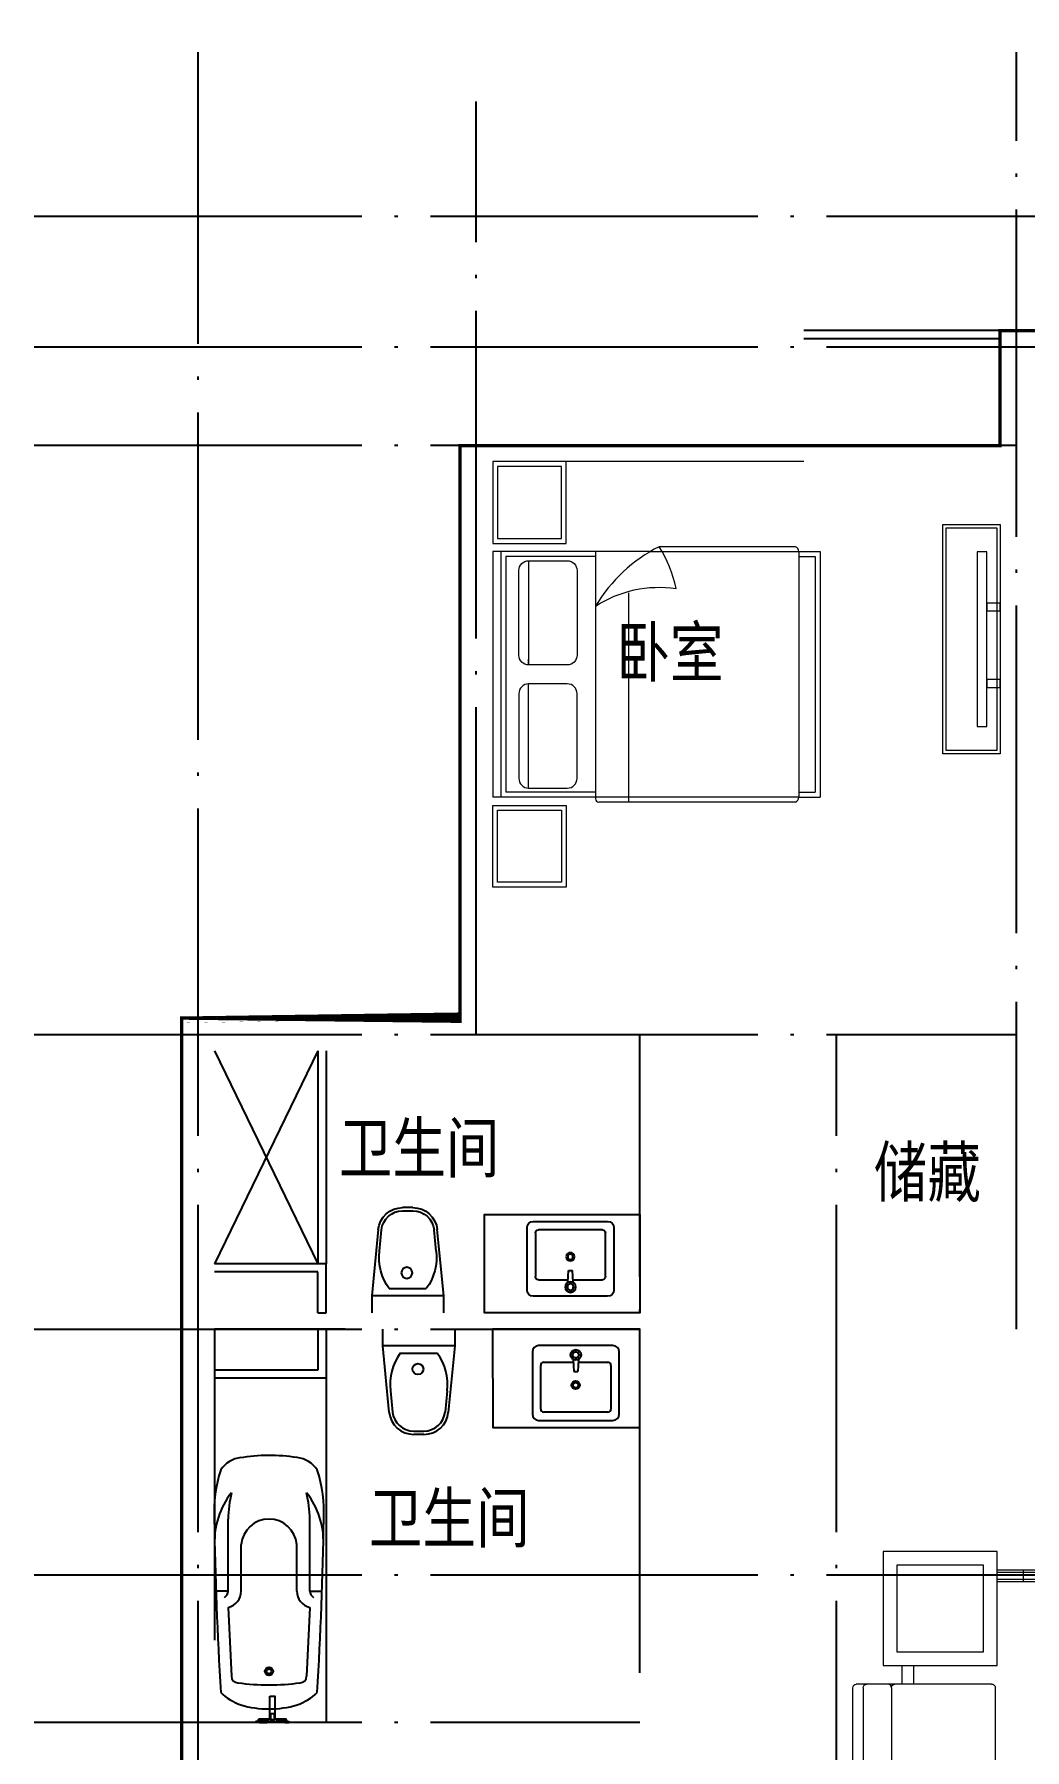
# Model space of a CAD drawing. Extents: x 164940 to 3842273, y 640355 to 1124023.
# Drawn here: x 3794027 to 3800077, y 1099688 to 1110167 of the extents above; entities that cross this region are included whole.
import ezdxf

# ---------------------------------------------------------------- set-up
doc = ezdxf.new("R2010")
doc.units = 0
doc.header["$LTSCALE"] = 1000
doc.header["$MEASUREMENT"] = 0
doc.linetypes.add('DASH', pattern=[0.35, 0.25, -0.1])
doc.linetypes.add('DOTE', pattern=[2.4200000000000004, 2, -0.2, 0.02, -0.2])
for name, color, linetype in [('-厨卫', 154, 'Continuous'), ('-文字', 7, 'Continuous'), ('-管井', 228, 'Continuous'), ('-阳台栏杆', 152, 'Continuous'), ('13fix', 154, 'Continuous'), ('DOTE', 1, 'DOTE')]:
    doc.layers.add(name, color=color, linetype=linetype)
doc.layers.add('-家具', color=33, linetype='Continuous', lineweight=9)
doc.layers.add('看线', color=5, linetype='Continuous', lineweight=0)
doc.layers.add('-面积-户', color=174, linetype='DASH', plot=False)
doc.styles.add('-黑体', font='SIMHEI.TTF', dxfattribs={"width": 0.8})

# ---------------------------------------------------------------- blocks, each defined once
blk = doc.blocks.new('x6')
at = {"color": 0}
for p, q in [((227.1291524255648, 0), (-227.1291524246335, 0)), ((-265.229152424261, -38.09999999997672), (-265.229152424261, -419.0999999999767)), ((-195.3791524246335, -101.5999999999767), (-15.59883185569197, -101.5999999999767)), ((-18.80374188814312, -56.60799438098911), (-32.26827924326062, -56.60799438098911)), ((-13.27133092004806, -43.28686512657441), (-22.77435069065541, -33.74818694696296)), ((-13.10795861016959, -70.08991301618516), (-22.49373077228665, -79.74398196034599)), ((-16.48222255054861, -84.34926661441568), (-12.69999999925494, -158.2079943810822)), ((9.313225746154785e-10, -37.80425249191467), (9.313225746154785e-10, -24.33971513737924)), ((9.313225746154785e-10, -75.41173627017997), (9.313225746154785e-10, -88.8762736247154)), ((16.48222255147994, -84.34926661441568), (12.70000000111759, -158.2079943810822)), ((22.49299382977188, -33.47129033843521), (13.10722166765481, -43.12535928259604)), ((22.77435069251806, -79.46780181513168), (13.2713309219107, -69.92912363552023)), ((15.59883185662329, -101.5999999999767), (195.3791524255648, -101.5999999999767)), ((18.80374189000577, -56.60799438098911), (32.26827924419194, -56.60799438098911)), ((265.2291524251923, -419.0999999999767), (265.2291524251923, -38.09999999997672)), ((-214.4291524244472, -387.3499999999767), (-214.4291524244472, -120.6500000000233)), ((-12.69999999925494, -158.2079943810822), (12.70000000111759, -158.2079943810822)), ((214.4291524253786, -120.6500000000233), (214.4291524253786, -387.3499999999767)), ((195.3791524255648, -406.4000000000233), (-195.3791524246335, -406.4000000000233)), ((-227.1291524246335, -457.2000000000698), (227.1291524255648, -457.2000000000698))]:
    blk.add_line(p, q, dxfattribs=at)
for centre, radius in [((9.313225746154785e-10, -56.60799438098911), 32.26827924368117), ((9.313225746154785e-10, -56.60799438098911), 18.80374188911082), ((-0.9688588986173272, -241.2999999999302), 25.4), ((-0.9688588986173272, -241.2999999999302), 15.95985148249019)]:
    blk.add_circle(centre, radius, dxfattribs=at)
for centre, radius, start, end in [((-227.1291524246335, -38.09999999997672), 38.09999999999999, 90, 180), ((227.1291524255648, -38.09999999997672), 38.09999999999999, 0, 90), ((-195.3791524246335, -120.6500000000233), 19.05, 90, 180), ((195.3791524255648, -120.6500000000233), 19.05, 0, 90), ((-227.1291524246335, -419.0999999999767), 38.09999999999999, 180, 270), ((-195.3791524246335, -387.3499999999767), 19.05, 180, 270), ((195.3791524255648, -387.3499999999767), 19.05, 270, 0), ((227.1291524255648, -419.0999999999767), 38.09999999999999, 270, 0)]:
    blk.add_arc(centre, radius, start, end, dxfattribs=at)
blk = doc.blocks.new('A$C29F122FD')
for p, q in [((250.0002241525799, 50.0000435388647), (250.0002241525799, 682.5081933829933)), ((300.0002241525799, 4.371977411210537e-05), (300.0002241525799, 682.5081932118628)), ((0.0002241386100649834, 50.00004371977411), (250.0002241386101, 50.00004371977411)), ((0.0002241386100649834, 50.00004371977411), (0.0002241386100649834, 4.371977411210537e-05)), ((0.0002241386100649834, 4.371977411210537e-05), (300.0002241525799, 4.371977411210537e-05))]:
    blk.add_line(p, q)
blk = doc.blocks.new('dfawfsadfasdf')
at = {"ltscale": 20}
for p, q in [((1971.825158281717, 3929.343125873944), (510.6965290360386, 3930.100784420269)), ((440.3485021339729, 3047.646075791679), (440.3485021339729, 3859.752757518785)), ((2042.173185182502, 3046.807319416199), (2042.173185182502, 3858.99509897246)), ((614.1586085146992, 3059.382550630718), (1868.389713156503, 3057.92058025999)), ((2198.788059757208, 3046.541655378183), (3017.443041448132, 3046.541655378183)), ((463.2050214139745, 3024.736209804658), (568.3516333620064, 3024.613647678168)), ((1914.063289715094, 3024.073424527654), (2019.263319195481, 3023.950800136197)), ((2175.90485157771, 2918.458346249536), (2175.90485157771, 3023.658447198803)), ((3081.283875861554, 3011.719382061856), (3081.283875861554, 718.7545617399737)), ((2210.727042951155, 2218.512577279937), (2210.727042951155, 2872.745347459335)), ((727.783146969392, 2487.136307340581), (1750.216743273893, 2487.136307340581)), ((727.783146969392, 1052.04701741715), (727.783146969392, 2487.136307340581)), ((1750.216743273893, 2487.136307340581), (1750.216743273893, 1052.04701741715)), ((2210.727042951155, 718.5142042031512), (2210.727042951155, 2172.746160921175)), ((1750.216743273893, 1052.04701741715), (727.783146969392, 1052.04701741715)), ((2233.610251130536, 695.6309960237704), (2996.284868770745, 695.6309960240033)), ((2996.971735786996, 695.7023996065836), (3060.812570200418, 695.7023996065836))]:
    blk.add_line(p, q, dxfattribs=at)
for p, q in [((476.0979407549603, 3843.045160271693), (475.2113416795619, 3082.427735565463)), ((499.3398337853141, 3866.232933454216), (569.0009151283884, 3866.151734354207)), ((569.0009151283884, 3866.151734354207), (1871.905380170443, 3864.633028816897)), ((592.1886883107945, 3842.90984132397), (591.3020892349305, 3082.29241661774)), ((1242.214493189007, 3865.367015891476), (1241.274160835659, 3058.651565445354)), ((1869.089765747543, 3864.636310783448), (1915.429269863642, 3865.610593854915)), ((1892.188575542998, 3843.45119904168), (1891.299579143641, 3080.777099539991)), ((1892.188575542532, 3843.45119904168), (1891.299579143175, 3080.777099539991)), ((1892.187376833521, 3842.422820672393), (1891.300777853117, 3081.805477909278)), ((1915.429269863758, 3865.610593855148), (1985.090351206716, 3865.529394754907)), ((2008.278124389122, 3842.28750172467), (2007.391525408719, 3081.670158961555)), ((592.0154661412816, 3694.301745396107), (1892.014154664008, 3693.81472474453)), ((591.9491499993019, 3637.408822261961), (1891.947838522028, 3636.921801610384)), ((0, 3393.988251128932), (0, 0)), ((440.3485021339729, 3393.9882511287), (0, 3393.988251128932)), ((440.3485021339729, 3369.476360505447), (0, 3369.476360505447)), ((44.20337356778327, 2825.048583563184), (44.20337356778327, 3393.988251128932)), ((74.10646730440203, 3323.640224227449), (74.10646730440203, 3393.988251128932)), ((115.9855270691914, 3323.640224227449), (115.9855270691914, 3393.988251128932)), ((157.8645868339809, 3323.640224227449), (157.8645868339809, 3393.988251128932)), ((208.2408496163553, 3323.640224227449), (208.2408496163553, 3393.988251128932)), ((250.1199093811447, 3327.597300740425), (250.1199093811447, 3393.988251128932)), ((291.9989691458177, 3323.640224227449), (291.9989691458177, 3393.988251128932)), ((2040.696709515876, 3427.597300740657), (2042.173185182502, 3427.597300740657)), ((2283.376395095023, 3393.988251128932), (2042.173185182502, 3393.988251128932)), ((2177.640124010155, 3327.597300740657), (2177.640124010155, 3393.988251128932)), ((70.34802690148354, 3323.640224227449), (70.34802690148354, 70.34802690148354)), ((440.3485021339729, 3323.640224227449), (70.34802690148354, 3323.640224227449)), ((86.08243333257269, 3323.640224227449), (86.08243333257269, 3327.597300740425)), ((440.3485021339729, 3327.597300740657), (127.9614930973621, 3327.597300740657)), ((2283.376395287924, 3323.640224227449), (2042.173185182502, 3323.640224227449)), ((70.34802690148354, 3243.839181211079), (0, 3243.839181211079)), ((70.34802690148354, 3201.960121446289), (0, 3201.960121446289)), ((70.34802690148354, 3160.0810616815), (0, 3160.0810616815)), ((2709.473834474338, 3148.641570956213), (2709.473834474338, 3046.541655378185)), ((2779.821861375822, 3148.641570956213), (2779.821861375822, 3046.541655378185)), ((70.34802690148354, 3118.20200191671), (0, 3118.20200191671)), ((498.0678609592142, 3059.517869578442), (568.3922232477926, 3059.435897337738)), ((1984.481659421697, 3058.813639681553), (1914.157297133002, 3058.895611922257)), ((70.34802690148354, 2992.564822622342), (0, 2992.564822622342)), ((70.34802690148354, 2950.685762857553), (0, 2950.685762857553)), ((2210.727124894271, 2988.836173882475), (2210.727124894271, 2918.511763818096)), ((2994.228192570503, 3011.719382061856), (2233.610333073651, 3011.719382061856)), ((3017.443041448481, 2918.843404516345), (3017.443041448132, 2988.504533184227)), ((70.34802690148354, 2908.806703092763), (0, 2908.806703092763)), ((70.34802690148354, 2866.927643327974), (0, 2866.927643327974)), ((2994.228192570503, 2895.628555638716), (2233.610333073651, 2895.628555638716)), ((2845.61999568413, 718.7545617399737), (2845.61999568413, 2872.504989922745)), ((3017.443041448132, 2218.752934816526), (3017.443041448132, 2872.413706761086)), ((70.34802690148354, 2741.290464033606), (0, 2741.290464033606)), ((70.34802690148354, 2699.411404268816), (0, 2699.411404268816)), ((70.34802690148354, 2657.532344504027), (0, 2657.532344504027)), ((70.34802690148354, 2615.653284739237), (0, 2615.653284739237)), ((70.34802690148354, 2490.016105444869), (0, 2490.016105444869)), ((70.34802690148354, 2448.13704568008), (0, 2448.13704568008)), ((44.20337356778327, 1619.951149208238), (44.20337356778327, 2490.016105444869)), ((760.7587845794624, 2454.160669730511), (1717.241105663823, 2454.160669730511)), ((760.7587845794624, 1085.02265502722), (760.7587845794624, 2454.160669730511)), ((1717.241105663823, 2454.160669730511), (1717.241105663823, 1085.02265502722)), ((70.34802690148354, 2356.25798591529), (0, 2356.25798591529)), ((70.34802690148354, 2314.378926150501), (0, 2314.378926150501)), ((70.34802690148354, 2188.741746856133), (0, 2188.741746856133)), ((2996.284868763178, 2195.629369100556), (2233.610251130536, 2195.629369100556)), ((3017.443041448132, 1418.753748278134), (3017.443041448132, 2172.505803384352)), ((70.34802690148354, 1937.467388267396), (0, 1937.467388267396)), ((70.34802690148354, 1895.588328502607), (0, 1895.588328502607)), ((70.34802690148354, 1853.709268737817), (0, 1853.709268737817)), ((70.34802690148354, 1811.830208973028), (0, 1811.830208973028)), ((70.34802690148354, 1536.19302967866), (0, 1536.19302967866)), ((70.34802690148354, 1494.31396991387), (0, 1494.31396991387)), ((70.34802690148354, 1452.434910149081), (0, 1452.434910149081)), ((70.34802690148354, 1410.555850384291), (0, 1410.555850384291)), ((2996.284868763178, 1395.63018256193), (2233.610251130536, 1395.63018256193)), ((3017.443041448132, 718.7545617399737), (3017.443041448132, 1372.50661684596)), ((70.34802690148354, 1284.918671089923), (0, 1284.918671089923)), ((44.20337356778327, 564.8537148532923), (44.20337356778327, 1284.918671089923)), ((70.34802690148354, 1243.039611325134), (0, 1243.039611325134)), ((1717.241105663823, 1085.02265502722), (760.7587845794624, 1085.02265502722)), ((70.34802690148354, 732.36995391245), (0, 732.36995391245)), ((70.34802690148354, 690.4908941476606), (0, 690.4908941476606)), ((70.34802690148354, 648.6118343828712), (0, 648.6118343828712)), ((2709.473834474367, 695.6309960239123), (2709.473834474367, 581.8323728455362)), ((2779.821861375793, 695.6309960239414), (2779.821861375793, 581.8323728455362)), ((70.34802690148354, 606.7327746180817), (0, 606.7327746180817)), ((70.34802690148354, 481.0955953237135), (0, 481.0955953237135)), ((70.34802690148354, 439.2165355589241), (0, 439.2165355589241)), ((70.34802690148354, 397.3374757941347), (0, 397.3374757941347)), ((70.34802690148354, 355.4584160293452), (0, 355.4584160293452)), ((70.34802690148354, 179.821236734977), (0, 179.821236734977)), ((70.34802690148354, 137.9421769701876), (0, 137.9421769701876)), ((44.20337356778327, 0), (44.20337356778327, 179.821236734977)), ((70.34802690148354, 96.06311720539816), (0, 96.06311720539816)), ((2198.758500899508, 54.18405744060874), (0, 54.18405744060874)), ((0, 0), (2198.758500899508, 3.637978807091713e-12)), ((70.34802690148354, 70.34802690148354), (2198.758500899508, 70.34802690148717)), ((86.08243333257269, 0), (86.08243333257269, 12.30499767558649)), ((122.1533035893226, 0), (122.1533035893226, 70.34802690148354)), ((2198.758500899508, 12.30499767581932), (127.9614930973621, 12.30499767581932)), ((170.9876222417224, 12.30499767558649), (170.9876222417224, 70.34802690148354)), ((212.8666820063954, 0), (212.8666820063954, 70.34802690148354)), ((254.7457417711848, 0), (254.7457417711848, 70.34802690148354)), ((296.6248015359743, 12.30499767558649), (296.6248015359743, 70.34802690148354)), ((374.148868446704, 0), (374.148868446704, 70.34802690148354)), ((421.735242040013, 0), (421.735242040013, 70.34802690148354)), ((470.5695606924128, 12.30499767558649), (470.5695606924128, 70.34802690148354)), ((512.4486204570858, 0), (512.4486204570858, 70.34802690148354)), ((554.3276802218752, 0), (554.3276802218752, 70.34802690148354)), ((596.2067399866646, 12.30499767558649), (596.2067399866646, 70.34802690148354)), ((673.7308068973944, 0), (673.7308068973944, 70.34802690148354)), ((766.8614212615648, 0), (766.8614212615648, 70.34802690148354)), ((815.6957399139646, 12.30499767558649), (815.6957399139646, 70.34802690148354)), ((857.5747996786376, 0), (857.5747996786376, 70.34802690148354)), ((899.4538594434271, 0), (899.4538594434271, 70.34802690148354)), ((941.3329192082165, 12.30499767558649), (941.3329192082165, 70.34802690148354)), ((1018.856986118946, 0), (1018.856986118946, 70.34802690148354)), ((1173.510259898962, 0), (1173.510259898962, 70.34802690148354)), ((1222.344578551361, 12.30499767558649), (1222.344578551361, 70.34802690148354)), ((1264.223638316034, 0), (1264.223638316034, 70.34802690148354)), ((1306.102698080824, 0), (1306.102698080824, 70.34802690148354)), ((1347.981757845613, 12.30499767558649), (1347.981757845613, 70.34802690148354)), ((1425.505824756343, 0), (1425.505824756343, 70.34802690148354)), ((1605.257094249246, 0), (1605.257094249246, 70.34802690148354)), ((1654.091412901646, 12.30499767558649), (1654.091412901646, 70.34802690148354)), ((1695.970472666319, 0), (1695.970472666319, 70.34802690148354)), ((1737.849532431108, 0), (1737.849532431108, 70.34802690148354)), ((1779.728592195897, 12.30499767558649), (1779.728592195897, 70.34802690148354)), ((1789.074048502953, 0), (1789.074048502953, 70.34802690148354)), ((1837.908367155353, 12.30499767558649), (1837.908367155353, 70.34802690148354)), ((1857.252659106627, 0), (1857.252659106627, 70.34802690148354)), ((1879.787426920026, 0), (1879.787426920026, 70.34802690148354)), ((1921.666486684815, 0), (1921.666486684815, 70.34802690148354)), ((1963.545546449604, 12.30499767558649), (1963.545546449604, 70.34802690148354)), ((2041.069613360334, 0), (2041.069613360334, 70.34802690148354))]:
    blk.add_line(p, q)
for points in [[(2895.203967180394, 3148.641570956293), (2198.758500899508, 3148.641570956293), (2198.758500899508, 3845.087037237194), (2895.203967180394, 3845.087037237194)], [(2895.203967180394, 581.8323728455362), (2198.758500899508, 581.8323728455362), (2198.758500899508, -114.6130934353641), (2895.203967180394, -114.6130934353641)]]:
    blk.add_lwpolyline(points, close=True, dxfattribs=at)
for points in [[(2811.630511226685, 3232.215026910002), (2282.331956853217, 3232.215026910002), (2282.331956853217, 3761.513581283485), (2811.630511226685, 3761.513581283485)], [(2811.630511226685, 498.2589168918275), (2282.331956853217, 498.2589168918275), (2282.331956853217, -31.03963748165552), (2811.630511226685, -31.03963748165552)]]:
    blk.add_lwpolyline(points, close=True)
for centre, major_axis, ratio, start_param, end_param in [((510.6965290354565, 3859.752757518785), (49.74356686515965, -49.74356686515968), 0.9999999999989152, 2.356194490185183, 3.926990816987784), ((1971.825158281019, 3858.99509897246), (49.74356686516389, -49.7435668651639), 0.9999999999987447, 0.7853981633980759, 2.356194490181788), ((463.231694767368, 3047.619402438169), (16.1808716788311, 16.18087167883109), 0.9999999999934635, 2.355028859954518, 3.925825186750864), ((568.3719283048995, 3042.02477250807), (12.40619277557658, -12.41424283189967), 0.9843085810448724, -0.7941469320344435, 2.34744572155535), ((568.4188966013025, 3082.31908997125), (16.18087167878352, 16.18087167878352), 0.9999999999993547, 3.925825186747918, 5.496621513537082), ((614.1852818683255, 3082.26574326423), (16.18087167877308, 16.18087167877307), 0.9999999999802957, 2.355028859937748, 3.925825186757436), ((1868.416386510013, 3080.803772893269), (16.18087167888955, -16.18087167888956), 0.9999999999557189, 5.496621513515241, 7.067417840364605), ((1868.416386510013, 3080.803772893269), (16.18087167888955, -16.18087167888956), 0.9999999999557189, 5.496621513515241, 7.067417840364605), ((1914.183970486629, 3081.778804555535), (16.18087167871481, 16.18087167871481), 0.9999999999874984, 2.355028859941349, 3.925825186753834), ((1914.137002094765, 3041.484405149473), (12.40619184037719, -12.41426127055885), 0.9843071922759038, 2.347445796428546, 5.489038450018339), ((2019.289992548991, 3046.833992769709), (16.18087167878352, 16.18087167878352), 0.9999999999993547, 3.925825186747918, 5.496621513537082)]:
    blk.add_ellipse(centre, major_axis=major_axis, ratio=ratio, start_param=start_param, end_param=end_param, dxfattribs=at)
for centre, major_axis, ratio, start_param, end_param in [((499.3127738614567, 3843.018100347836), (16.41537706525861, 16.41537706525861), 0.9999999999935012, 0.7842325331606732, 2.355028859954086), ((568.9738552044146, 3842.936901247827), (16.41537706544305, 16.41537706544304), 0.9999999999911071, -0.7865637936469223, 0.7842325331568669), ((615.4035214170581, 3842.882781400112), (16.41537706538476, -16.41537706538477), 0.9999999999981899, 2.355028859951427, 3.925825186753148), ((1868.972543727141, 3842.44988059625), (16.41537706538476, 16.41537706538475), 0.9999999999982017, -0.786563793643375, 0.7842325331583346), ((1869.062628212268, 3841.421477767639), (16.41537706548239, 16.41537706548238), 0.9999999999847389, -0.6978543583677407, 0.7842325331650657), ((1869.062628212268, 3841.421477767406), (16.41537706537946, -16.41537706537947), 0.9999999999995579, 0.8729419684448783, 2.355028859952111), ((1915.402209939901, 3842.395760748535), (16.41537706538476, -16.41537706538477), 0.9999999999982015, 2.355028859951433, 3.925825186743112), ((1915.309728226275, 3841.367570724804), (16.41537706579015, 16.41537706579015), 0.9999999999474024, 0.7842325331837339, 2.26631942465306), ((1915.309728226159, 3841.367570724571), (16.41537706540871, 16.4153770654087), 0.9999999999993272, 0.7842325331577715, 2.266319424679504), ((1985.063291282859, 3842.314561648527), (16.41537706538476, 16.41537706538475), 0.9999999999982017, -0.786563793643375, 0.7842325331583346), ((498.0945343126077, 3082.40106221172), (16.18087167877308, 16.18087167877307), 0.9999999999802957, 2.355028859937748, 3.925825186757436), ((1984.508332775207, 3081.696832314832), (16.18087167865653, -16.18087167865653), 0.9999999999946897, 5.496621513539825, 7.06741784034512), ((2822.405146806501, 2872.504989922745), (16.41537706561391, -16.41537706561392), 0.9999999999899127, 0.7853981634024919, 2.267485054896835), ((2868.834844561759, 718.7545617399737), (16.41537706566159, -16.41537706566159), 0.999999999994236, 3.926990816990123, 5.40907770848465)]:
    blk.add_ellipse(centre, major_axis=major_axis, ratio=ratio, start_param=start_param, end_param=end_param)
at = {"ltscale": 20, "extrusion": (0, 0, -1)}
for centre, major_axis, ratio, start_param, end_param in [((2198.788059757091, 3023.658447198803), (16.18087167898193, -16.18087167898193), 0.9999999999952617, 2.356194490189976, 3.926990816989611), ((3020.770083091222, 2976.709330186481), (49.43492109714919, 49.43492109714918), 0.9999999999949295, 5.450179854177006, 6.544087876733417), ((2193.315906292759, 2918.511763818096), (12.67655860629282, -12.70333333498662), 0.9429872195307343, -0.8157856729866981, 2.325806980603095), ((2233.610333073535, 2918.511763818096), (16.18087167898193, 16.18087167898193), 0.9999999999952617, 2.356194490189976, 3.926990816989611), ((2233.610251130536, 2218.512577279937), (16.18087167898193, 16.18087167898193), 0.9999999999952617, 2.356194490189976, 3.926990816989611), ((2233.610251130536, 2172.746160921175), (16.18087167898193, -16.18087167898193), 0.9999999999952617, 2.356194490189976, 3.926990816989611), ((2233.610251130536, 1418.513390741311), (16.18087167898193, 16.18087167898193), 0.9999999999952617, 2.356194490189976, 3.926990816989611), ((2233.610251130536, 1372.746974382782), (16.18087167898193, -16.18087167898193), 0.9999999999952617, 2.356194490189976, 3.926990816989611), ((2233.610251130536, 718.5142042031512), (16.18087167898193, 16.18087167898193), 0.9999999999952617, 2.356194490189976, 3.926990816989611), ((3058.069026983925, 718.7545617399737), (16.41537706555899, -16.41537706555899), 0.9999999999952889, -0.7853981633998038, 0.6966887281092213)]:
    blk.add_ellipse(centre, major_axis=major_axis, ratio=ratio, start_param=start_param, end_param=end_param, dxfattribs=at)
at = {"extrusion": (0, 0, -1)}
for centre, major_axis, ratio, start_param, end_param in [((2233.610333073535, 2988.836173882475), (16.18087167898193, -16.18087167898193), 0.9999999999952617, 2.356194490189976, 3.926990816989611), ((2994.228192570386, 2988.504533184227), (16.41537706564577, -16.41537706564577), 0.9999999999935177, 3.926990816990482, 5.497787143778897), ((2868.834844561759, 2872.504989922745), (16.41537706579386, 16.41537706579386), 0.9999999999794374, 3.926990816997523, 5.409077708477366), ((2994.228192570386, 2918.843404516345), (16.41537706553936, -16.41537706553937), 0.9999999999864237, -0.7853981634042365, 0.7853981634042362), ((2994.228192570386, 2872.413706761086), (16.41537706553934, -16.41537706553934), 0.9999999999964552, 3.926990816983999, 5.497787143770337), ((2994.228192570386, 2218.752934816526), (16.41537706579386, 16.41537706579386), 0.9999999999794374, 0.7853981634077295, 2.267485054887573), ((2994.228192570386, 2172.505803384352), (16.41537706579386, -16.41537706579386), 0.9999999999794371, 4.015700252292013, 5.497787143771856), ((2994.228192570386, 1418.753748278134), (16.41537706566159, 16.41537706566159), 0.999999999994236, 0.7853981634003302, 2.267485054894856), ((2994.228192570386, 1372.50661684596), (16.41537706566159, -16.41537706566159), 0.9999999999942359, 4.01570025228473, 5.497787143779256), ((2822.405146806501, 718.7545617399737), (16.41537706555899, -16.41537706555899), 0.9999999999952889, -0.7853981633998038, 0.6966887281092213), ((2994.228192570386, 718.7545617399737), (16.41537706566159, 16.41537706566159), 0.999999999994236, 0.7853981634003302, 2.267485054894856)]:
    blk.add_ellipse(centre, major_axis=major_axis, ratio=ratio, start_param=start_param, end_param=end_param, dxfattribs=at)
at = {"ltscale": 20, "extrusion": (0, 0, -0.9999999999999998)}
blk.add_ellipse((2233.610251130536, 2872.745347459335), major_axis=(16.18087167907988, 16.18087167907988), ratio=0.9999999999831545, start_param=3.926990816995664, end_param=5.497787143773715, dxfattribs=at)
blk = doc.blocks.new('gfhhyy')
for p, q in [((510012.7673833231, -92643.73901687877), (510012.7673833231, -92569.7428018856)), ((510012.7673833231, -92643.73901687877), (509572.7673833231, -92643.73901687877)), ((510012.7673833231, -92723.73901687877), (509727.7673833231, -92723.73901687877)), ((510112.7673833231, -92643.73901687877), (510532.7673833231, -92663.73901687877)), ((510794.7673833157, -92792.95023224528), (510794.7673833194, -92862.95023224528)), ((510799.7673833194, -92787.95023223782), (510799.810789221, -92787.95023223782)), ((510799.7673833306, -92851.70982898797), (510799.7673833306, -92788.36464691185)), ((510801.7673833156, -92786.36464692676), (510807.7673833231, -92786.36464691932)), ((510809.7673833231, -92873.15743958227), (510809.7673833269, -92773.14990577126)), ((510811.7673833157, -92771.14990578617), (510812.7673833231, -92771.14990577873)), ((510814.7673833268, -92794.14990577126), (510814.7673833268, -92773.14990577126)), ((510814.7673833268, -92794.14990577126), (510814.7673833157, -92842.38189978176)), ((510794.7673833194, -92882.95023223782), (510794.7673833194, -92952.95023223782)), ((510799.7673833231, -92894.60505016171), (510799.7673833082, -92957.95023223037)), ((510809.7673833231, -92873.15743958227), (510809.7673833269, -92973.16497338588)), ((510811.7673833157, -92844.38189977432), (510812.7673833268, -92844.38189978924)), ((510811.7673833157, -92901.93297938284), (510812.7673833196, -92901.93297938284)), ((510812.7673833196, -92901.93297938284), (510812.7673833268, -92844.38189978924)), ((510814.7673833268, -92952.16497339334), (510814.7673833268, -92903.93297936794)), ((510801.7673833156, -92959.95023223782), (510807.7673833194, -92959.95023223782)), ((510811.7673833231, -92975.16497338588), (510812.767383312, -92975.16497337844)), ((510814.7673833268, -92952.16497339334), (510814.7673833268, -92973.16497338588)), ((510012.7673833231, -93143.73901687877), (509572.7673833231, -93143.73901687877)), ((510012.7673833231, -93063.73901687877), (509727.7673833231, -93063.73901687877)), ((510012.7673833231, -93063.73901687877), (509727.7673833231, -93063.73901687877)), ((510012.7673833231, -93143.73901687877), (510012.7673833231, -93217.73523187183)), ((510112.7673833231, -93143.73901687877), (510532.7673833231, -93123.73901687881))]:
    blk.add_line(p, q)
at = {"elevation": 1.415816e-10}
for points in [[(510654.7893122407, -92887.95023222292), (510654.7893122481, -92857.95023223037), (510794.7673833045, -92857.95023223037)], [(510794.7673833045, -92887.95023224528), (510654.7893122407, -92887.95023222292)]]:
    blk.add_lwpolyline(points, dxfattribs=at)
blk.add_lwpolyline([(510759.7673833157, -92882.95023222292), (510759.7673833045, -92862.95023223782), (510799.7673833157, -92862.95023223782), (510799.7673833045, -92882.95023222292)], close=True, dxfattribs=at)
for radius in [25, 15]:
    blk.add_circle((510502.767383323, -92893.73901687881), radius)
for centre, radius, start, end in [((509371.6962255953, -92744.45504120296), 176.1251702006132, 124.1731839817334, 172.7386981109064), ((509537.9482889236, -93442.59580888288), 884.5423664847901, 87.74402809596111, 107.4452586417278), ((509708.3106470467, -93038.9116734625), 477.5985165183399, 87.6651990709602, 128.2293666365418), ((509182.5530127671, -116964.4198366121), 24408.80012474364, 86.59384627344818, 89.08399475236685), ((510012.7673833231, -92598.73901687877), 45, 270, 329.7639492793036), ((510356.2263815895, -92855.04893722759), 377.0539761215693, 20.82381687374245, 42.82566000638273), ((510295.8026638121, -92889.60828679091), 1111.499445662391, 171.3371169402823, 189.4876876835478), ((509617.4786619809, -93651.42924614149), 1008.681662662112, 92.54055100848649, 101.7094816887735), ((509743.4931897747, -92893.73901687881), 170.7258064516129, 95.28509059117509, 264.7149094088249), ((510012.7673833231, -92621.23901687877), 102.5, 270, 347.3196165062163), ((510532.767383323, -92703.73901687881), 40, 0, 90), ((509250.284507414, -92893.73901687881), 1336.061734004978, 351.8243083499795, 8.175691650020413), ((510102.6056247486, -92893.73901687881), 630.1796046337003, 344.0917214597036, 15.90827854029641), ((510799.7673833146, -92792.95023223782), 5, 90, 180), ((510801.7673832998, -92788.36464691932), 2, 90, 180), ((510807.7673833072, -92788.36464691932), 2, 0, 90), ((510811.7673833147, -92773.14990576383), 2, 90, 180), ((510811.7673833147, -92842.38189978924), 2, 180, 270), ((510812.7673833035, -92773.14990578617), 2, 0, 90), ((510812.7673833147, -92842.38189976687), 2, 270, 0), ((510811.7673833072, -92903.93297936794), 2, 90, 180), ((510812.7673833147, -92903.93297936794), 2, 0, 90), ((510799.7673833146, -92952.95023223782), 5, 180, 270), ((510801.7673833072, -92957.95023223037), 2, 180, 270), ((510807.7673833072, -92957.95023223037), 2, 270, 0), ((510811.7673833072, -92973.16497337098), 2, 180, 270), ((510812.767383296, -92973.16497338588), 2, 270, 0), ((509371.6962255953, -93043.02299255447), 176.1251702006132, 187.2613018890935, 235.8268160182666), ((509708.3106470467, -92748.56636029496), 477.5985165183399, 231.7706333634582, 272.3348009290398), ((509617.4786619809, -92136.04878761598), 1008.681662662112, 258.2905183112265, 267.4594489915136), ((510012.7673833231, -93166.23901687877), 102.5, 12.6803834937838, 90), ((510012.7673833231, -93188.73901687877), 45, 30.23605072069645, 90), ((510532.767383323, -93083.73901687881), 40, 270, 0), ((510356.2263815895, -92932.42909652986), 377.0539761215693, 317.1743399936172, 339.1761831262576), ((509537.9482889236, -92344.8822248747), 884.5423664847901, 252.5547413582721, 272.2559719040388), ((509182.5530127671, -68823.05819714548), 24408.80012474364, 270.9160052476331, 273.4061537265518)]:
    blk.add_arc(centre, radius, start, end)
blk = doc.blocks.new('6ttt')
for p, q in [((452692.0371812469, -71069.35553634587), (452794.6882590256, -71069.35553634587)), ((452794.6882590256, -71069.35553634587), (453200.401816431, -71108.93193557236)), ((452794.6882590256, -71069.35553634587), (452794.6882590256, -71509.35553634592)), ((453068.4063454731, -71116.35854808251), (453198.3066754437, -71128.82189244126)), ((452839.7153471311, -71402.35920551624), (452839.7153471313, -71176.35186717559)), ((453314.6882590256, -71320.60446060327), (453314.6882590256, -71258.10661208851)), ((453334.6882590256, -71258.10661208845), (453334.6882590256, -71320.60446060327)), ((453068.4063454751, -71462.35252460909), (453198.3066754437, -71449.88918025051)), ((452794.6882590256, -71509.35553634592), (452692.0371812469, -71509.35553634592)), ((453200.401816431, -71469.7791371193), (452794.6882590256, -71509.35553634592))]:
    blk.add_line(p, q)
at = {"color": 8}
blk.add_circle((452936.0840029191, -71294.84512437358), 33.60610255831853, dxfattribs=at)
for centre, radius, start, end in [((453029.019746554, -71432.09411976743), 318.1827390204248, 82.88934026041919, 126.5094215148627), ((453184.6882590256, -71258.10661208851), 130, 0, 83.9868306807482), ((453184.6882590256, -71258.10661208845), 150.0000000000067, 0, 83.9868306807482), ((453184.6882590256, -71320.60446060327), 130, 276.0131693192519, 0), ((453184.6882590256, -71320.60446060327), 150.0000000000032, 276.0131693192519, 0), ((453029.019746554, -71146.61695292439), 318.1827390204248, 233.4905784851373, 277.1106597395809)]:
    blk.add_arc(centre, radius, start, end)
blk = doc.blocks.new('ds')
at = {"ltscale": 0.5}
blk.add_lwpolyline([(0, -700), (350, -700), (350, 700), (0, 700)], close=True, dxfattribs=at)
at = {"color": 251, "ltscale": 40}
for points in [[(20, -680), (330, -680), (330, 680), (20, 680)], [(210.0078524863347, 533.1325999547844), (268.1349783958867, 533.1325999547844), (268.1349783958867, -533.1327305862214), (210.0078524863347, -533.1327305862214)], [(268.1349783958867, 294.3722413688665), (349.9999766899273, 294.3722413688665), (349.9999766899273, 246.4544823274482), (268.1349783958867, 246.4544823274482)], [(268.1349783958867, -171.949286054587), (349.9999766899273, -171.949286054587), (349.9999766899273, -219.8670450960053), (268.1349783958867, -219.8670450960053)]]:
    blk.add_lwpolyline(points, close=True, dxfattribs=at)
blk = doc.blocks.new('c04')
for p, q in [((-750.0000000009313, -629.0951913502067), (-750.0000000009313, 0)), ((750, 0), (-750.0000000009313, 0)), ((749.9999999990687, -962.311475424096), (750, 0)), ((749.9999999990687, -50), (-750.0000000009313, -50)), ((719.9999999990687, -80), (-720.0000000009313, -80)), ((-720.0000000009313, -629.0951913502067), (-720.0000000009313, -80)), ((719.9999999990687, -629.0951913502067), (719.9999999990687, -80)), ((-694.5423059910536, -219.8557672020979), (-57.78457953035831, -219.8557672020979)), ((57.78457952849567, -219.8557672020979), (92.21542046964169, -219.8557672020979)), ((694.5423059901223, -219.8557672020979), (57.78457952849567, -219.8557672020979)), ((-780.0000000009313, -1849.999999999767), (-780.0000000009313, -649.0951913502067)), ((749.966790901497, -629.0951913502067), (-760.0000000009313, -629.0951913502067)), ((-750.0000000009313, -1869.999999999767), (-750.0000000009313, -629.0951913502067)), ((497.3840644713491, -829.4736096612178), (-780.0000000009313, -829.4736096612178)), ((749.9999999990687, -962.311475424096), (749.970834554173, -1869.999677560525)), ((779.9999999990687, -1849.999999999767), (779.9999999990687, -1017.06044772407)), ((749.970970490016, -1869.999677560525), (-750.0000000009313, -1869.999997538282)), ((-750.0000000009313, -1869.999999999767), (-750.0000000009313, -1999.999999999767)), ((-720.0000000009313, -1869.999999999767), (-720.0000000009313, -1969.999999999767)), ((719.9709704751149, -1869.999684944516), (719.967755404301, -1970.000000000233)), ((749.970834554173, -1869.999677560525), (749.966790901497, -2000.000000000233)), ((719.967755404301, -1970.000000000233), (-720.0000000009313, -1969.999999999767)), ((749.966790901497, -2000.000000000233), (-750.0000000009313, -1999.999999999767))]:
    blk.add_line(p, q)
for points in [[(-1300.000000000931, -449.9999999999418), (-1300.000000000931, 5.820766091346741e-11), (-800.0000000009313, 5.820766091346741e-11), (-800.0000000009313, -449.9999999999418), (-1300.000000000931, -449.9999999999418), (-1300.000000000931, -369.9999999999418)], [(1300.000000000931, -449.9999999999418), (1300.000000000931, 5.820766091346741e-11), (800.0000000009313, 5.820766091346741e-11), (800.0000000009313, -449.9999999999418), (1300.000000000931, -449.9999999999418), (1300.000000000931, -369.9999999999418)]]:
    blk.add_lwpolyline(points)
for points in [[(-1270.000000000931, -419.9999999999418), (-1270.000000000931, -29.99999999994179), (-830.0000000009313, -29.99999999994179), (-830.0000000009313, -419.9999999999418)], [(1270.000000000931, -419.9999999999418), (1270.000000000931, -29.99999999994179), (830.0000000009313, -29.99999999994179), (830.0000000009313, -419.9999999999418)]]:
    blk.add_lwpolyline(points, close=True)
for points in [[(-694.5423059910536, -219.8557672020979), (-694.5423059910536, -455.2531441492029, 0.4142135623730953), (-634.5423059910536, -515.2531441492029), (-117.7845795303583, -515.2531441492029, 0.414213562373095), (-57.78457953035831, -455.2531441492029), (-57.78457953035831, -219.8557672020979, 0.414213562373095), (-117.7845795303583, -159.8557672020979), (-634.5423059910536, -159.8557672020979, 0.414213562373095)], [(694.5423059901223, -219.8557672020979), (694.5423059901223, -455.2531441492029, -0.4142135623730953), (634.5423059901223, -515.2531441492029), (117.7845795284957, -515.2531441492029, -0.414213562373095), (57.78457952849567, -455.2531441492029), (57.78457952849567, -219.8557672020979, -0.414213562373095), (117.7845795284957, -159.8557672020979), (634.5423059901223, -159.8557672020979, -0.414213562373095)]]:
    blk.add_lwpolyline(points, format="xyb", close=True)
blk.add_lwpolyline([(417.3548508677632, -629.0951913502067, -0.1803020398392493), (525.3618687586859, -1120.791033190209, 0.08863692969021798), (779.87201814726, -1017.064396166708, -28871.27155084922)], format="xyb")
for centre, radius, start, end in [((-760.0000000009313, -649.0951913502067), 20, 90, 180), ((-63.26440746057779, -1441.536303646863), 943.9573255325126, 26.72269132559651, 59.39253298175023), ((-751.2370290178806, -1839.355539753335), 30.66941528179127, 200.3082599597997, 272.311611539098), ((751.2114205881953, -1839.318415653659), 30.70632750165869, 267.684780087343, 339.6433593971992)]:
    blk.add_arc(centre, radius, start, end)

msp = doc.modelspace()

# ---------------------------------------------------------------- linework, layer by layer
at = {"layer": '-厨卫'}
for p, q in [((3795127.003456256, 1103957.493804116), (3795759.511564615, 1102657.49380393)), ((3795759.511564051, 1103957.493803979), (3795127.003456812, 1102657.493804135)), ((3795759.511564051, 1103957.493803974), (3795759.511564615, 1102657.493803959)), ((3795809.511564051, 1103957.493803963), (3795809.511564615, 1102657.493803949)), ((3795127.00341408, 1102257.493803954), (3795127.00341408, 1100356.942193095)), ((3795926.88698167, 1102257.493803954), (3795127.00341408, 1102257.493803954)), ((3795809.511564614, 1102257.493803954), (3795809.511564764, 1099857.493803957))]:
    msp.add_line(p, q, dxfattribs=at)
for points in [[(3797727.003415095, 1102958.019192474), (3797727.003415095, 1102958.019192474), (3797727.003415106, 1102357.494012549), (3796776.886982704, 1102357.494012552), (3796777.003415113, 1102958.019192475), (3796777.003415113, 1102958.019192475)], [(3797727.003415066, 1101656.968624031), (3797727.003415066, 1101656.968624031), (3797727.003415077, 1102257.493803956), (3796826.886982675, 1102257.493803954), (3796827.003415085, 1101656.96862403), (3796827.003415085, 1101656.96862403)]]:
    msp.add_lwpolyline(points, close=True, dxfattribs=at)
at = {"layer": '-阳台栏杆'}
for p, q in [((3799927.003443512, 1108307.201332654), (3798727.003195099, 1108307.201332654)), ((3799927.003443512, 1108357.202977482), (3798727.003443511, 1108357.202977482))]:
    msp.add_line(p, q, dxfattribs=at)
at = {"layer": '-面积-户', "const_width": 20}
for points in [[(3805227.003445197, 1110157.493803525), (3805227.003445197, 1106657.493803815), (3803027.003438796, 1109257.493804813), (3803027.003428446, 1108357.202977482), (3799927.003443512, 1108357.202977482), (3799927.003443512, 1107654.286361405), (3796627.003443521, 1107654.286361399), (3796627.003443478, 1104157.493803973), (3794927.003415082, 1104157.493803994), (3794927.003415085, 1095957.493803952), (3794927.003415085, 1095857.493803952), (3798827.021008354, 1095857.493803936), (3798827.048574379, 1094657.371313729), (3805927.00508535, 1096457.493385535), (3805927.021897048, 1095425.732068667), (3806727.00341507, 1096454.59796334), (3807526.9838878, 1095457.493813126)], [(3806727.00341507, 1096454.59796334), (3805927.021897048, 1095425.732068667), (3805927.006735653, 1096457.493803953), (3798827.048574379, 1094657.371313729), (3798827.021008354, 1095857.493803936), (3794927.003415085, 1095857.493803952), (3794927.003415106, 1104157.493803994), (3796627.003443478, 1104157.493803973), (3796627.003443529, 1107454.286361401), (3796627.003443529, 1107654.286361401), (3799927.003443512, 1107654.286361405), (3799927.003443512, 1108357.202977482), (3803027.003428446, 1108357.202977482), (3803027.003438796, 1109257.493804813), (3805227.003445197, 1106657.493803815), (3805315.947199774, 1106557.493803813), (3803127.003445399, 1106557.493803815), (3803127.003445399, 1102657.461128966), (3803127.003445399, 1102657.461128966), (3805226.770249919, 1102657.461128966), (3805226.796951958, 1101507.493867441), (3806727.00341507, 1101507.493867441), (3806727.00341507, 1096454.59796334)]]:
    msp.add_lwpolyline(points, dxfattribs=at)
at = {"layer": 'DOTE'}
for p, q in [((3795027.00341509, 1093757.493804266), (3795027.003415081, 1110057.493803661)), ((3800027.003415075, 1102257.493803954), (3800027.003415081, 1110057.493803663)), ((3796727.003415074, 1104057.493803978), (3796727.003415063, 1109757.493803663)), ((3794027.003415085, 1109057.493803663), (3820622.453004028, 1109057.493803663)), ((3794027.003415076, 1108257.493804002), (3803127.003445228, 1108257.493804003)), ((3794027.003415076, 1107657.493804002), (3800027.003415079, 1107657.493804003)), ((3794027.003415072, 1104057.493804), (3800027.003415075, 1104057.493803959)), ((3797727.003415087, 1100157.493803957), (3797727.003415085, 1104057.493803975)), ((3798926.944460158, 1093757.493804268), (3798926.854176925, 1104057.493803966)), ((3794027.003415085, 1102257.493803954), (3797727.003415086, 1102257.493803952)), ((3794027.003415085, 1100757.493803954), (3800786.155589299, 1100757.493803954)), ((3794027.003415085, 1099857.493803957), (3797727.003415087, 1099857.493803957))]:
    msp.add_line(p, q, dxfattribs=at)
at = {"layer": '看线'}
msp.add_line((3798727.003443513, 1107557.182202001), (3796827.003443521, 1107557.182201998), dxfattribs=at)

# ---------------------------------------------------------------- block references
at = {"layer": '-厨卫', "extrusion": (0, 0, -1), "zscale": -1, "rotation": 90}
msp.add_blockref('6ttt', (-3867597.510668576, 649665.4568313048), dxfattribs=at)
at = {"layer": '-厨卫', "xscale": -1, "rotation": 180}
msp.add_blockref('x6', (3797302.278257843, 1102458.019192475), dxfattribs=at)
at = {"layer": '-厨卫', "extrusion": (0, 0, -1), "xscale": -1, "zscale": -1, "rotation": 90}
for name, p in [('6ttt', (-3867665.07827257, 1554949.5309852)), ('gfhhyy', (-3888354.423782396, 1610670.26118728))]:
    msp.add_blockref(name, p, dxfattribs=at)
at = {"layer": '-家具'}
for name, p, rotation in [('c04', (3796827.003443523, 1106257.182201998), 90), ('dfawfsadfasdf', (3802108.287290945, 1100785.200105836), 180)]:
    msp.add_blockref(name, p, dxfattribs=dict(at, rotation=rotation))
at = {"layer": '-家具', "xscale": -1, "rotation": 180}
msp.add_blockref('ds', (3799577.003443514, 1106472.63704298), dxfattribs=at)
at = {"layer": '-管井', "rotation": 90}
msp.add_blockref('A$C29F122FD', (3795809.511608335, 1102357.493579796), dxfattribs=at)
at = {"layer": '-管井', "xscale": -1, "rotation": 90}
msp.add_blockref('A$C29F122FD', (3795809.511608465, 1102257.494028092), dxfattribs=at)
at = {"layer": '13fix'}
msp.add_blockref('x6', (3797334.910840451, 1102156.96862403), dxfattribs=at)

# ---------------------------------------------------------------- texts
at = {"layer": '-文字', "style": '-黑体', "width": 0.8}
for s, p in [('卧室', (3797582.527416864, 1106243.723783144)), ('卫生间', (3795886.630273584, 1103215.175465791)), ('储藏', (3799155.066870203, 1103067.476480139)), ('卫生间', (3796070.694777672, 1100954.536107351))]:
    msp.add_text(s, height=300, dxfattribs=at).set_placement(p)

doc.saveas('drawing.dxf')
